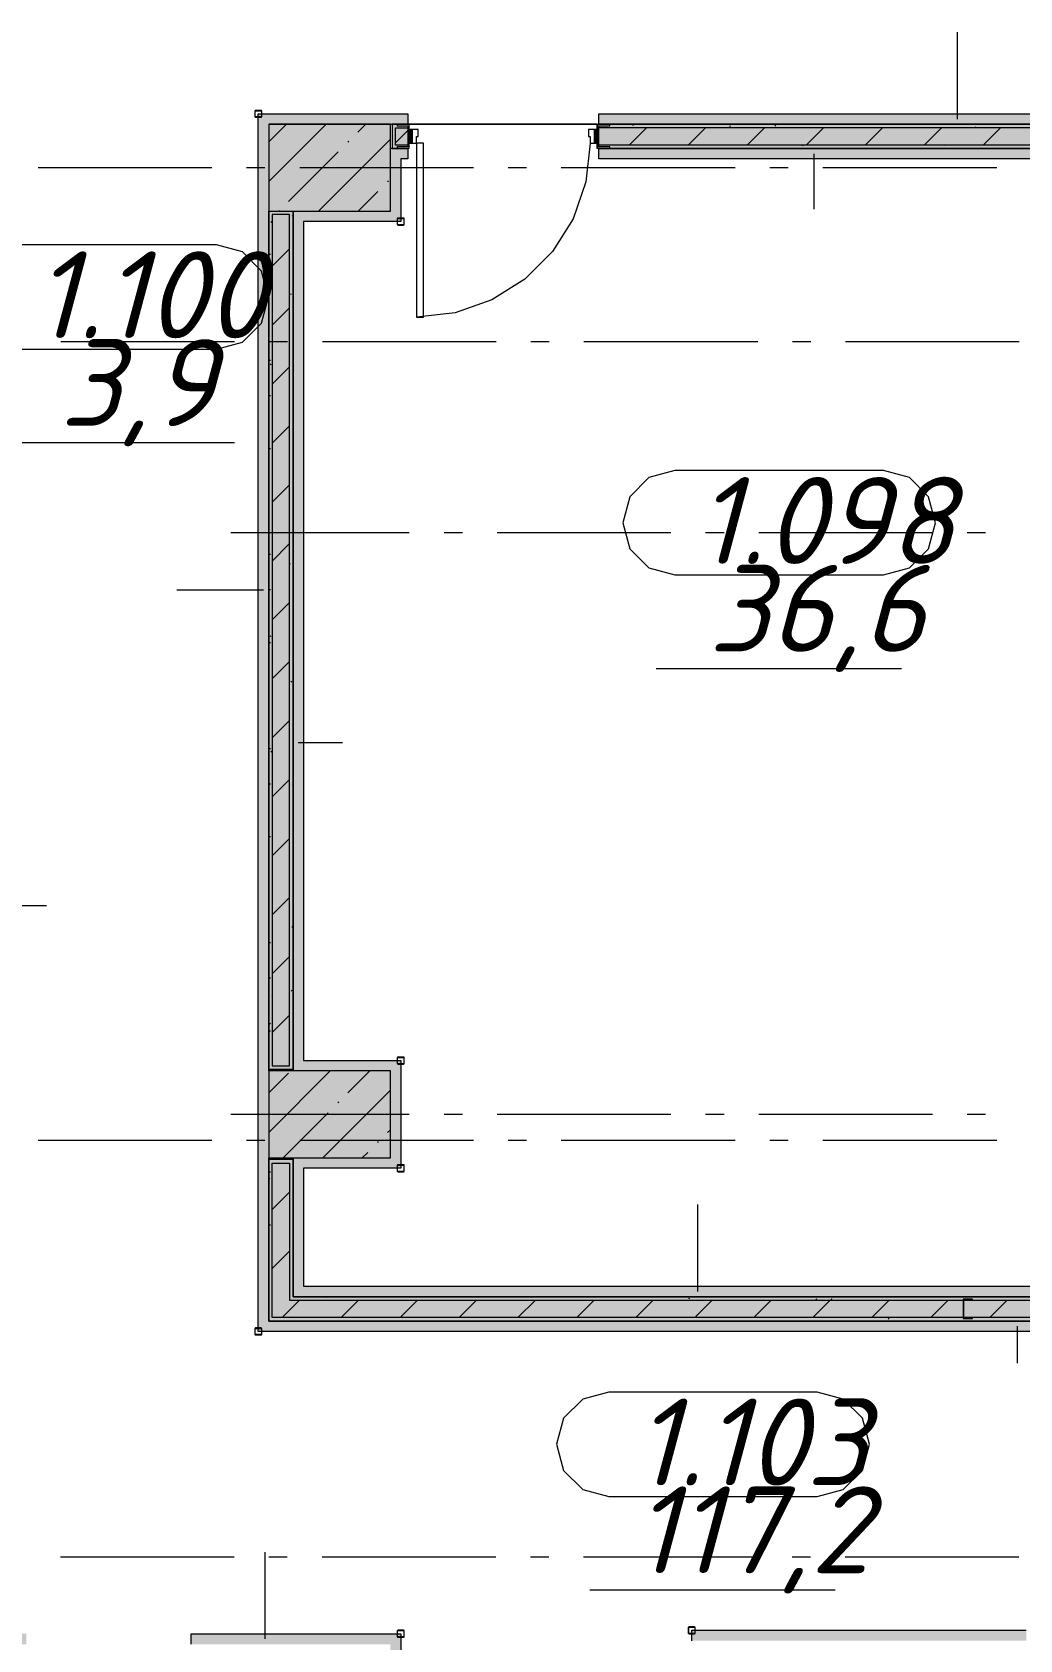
# Model space of a CAD drawing. Header units: millimetres. Extents: x -537608 to 253996, y -217170 to 186033.
# Drawn here: x -284338 to -278653, y -142975 to -133720 of the extents above; entities that cross this region are included whole.
import ezdxf

# ---------------------------------------------------------------- set-up
doc = ezdxf.new("R2010")
doc.units = ezdxf.units.MM
doc.layers.add('PDF _Геометрия', color=7, linetype='Continuous')
doc.layers.add('PDF _Текст', color=7, linetype='Continuous')
doc.layers.add('PDF _Сплошная заливка', color=7, linetype='Continuous', true_color=0xffffff)
doc.styles.add('PDF ISOCPEUR Italic', font='isocpeui.ttf')

msp = doc.modelspace()

# ---------------------------------------------------------------- hatches: boundary and pattern name
at = {"layer": 'PDF _Сплошная заливка', "true_color": 0xfef929, "transparency": 33554559}
h = msp.add_hatch(color=2, dxfattribs=at)
h.paths.add_polyline_path([(-274326.1681, -134249.6261), (-274326.1681, -134189.6276), (-281075.7157, -134189.6276), (-281075.7157, -134249.6261), (-274893.4588, -134249.6261)], flags=0)
h.paths.add_polyline_path([(-283036.1704, -134249.6261), (-282175.7162, -134249.6261), (-282175.7162, -134189.6276), (-283036.1704, -134189.6276)], flags=0)
at = {"layer": 'PDF _Сплошная заливка', "transparency": 33554559}
h = msp.add_hatch(color=256, dxfattribs=at)
h.paths.add_polyline_path([(-274346.169, -134269.6271), (-274326.1681, -134269.6271), (-274326.1681, -134249.6261), (-281013.7148, -134251.6262), (-281013.7148, -134259.6267), (-281075.7157, -134259.6267), (-281075.7157, -134269.6271), (-277226.1701, -134269.6271), (-277226.1701, -134249.9749), (-276526.1692, -134249.9749), (-276526.1692, -134269.6271), (-274893.4588, -134269.6271)], flags=0)
h.paths.add_polyline_path([(-282185.7167, -134269.6271), (-282175.7162, -134269.6271), (-282175.7162, -134259.6267), (-282237.7148, -134259.6267), (-282237.7148, -134251.6262), (-282266.1705, -134249.6261), (-282266.1705, -134269.6271), (-282237.7148, -134269.6271)], flags=0)
h = msp.add_hatch(color=256, dxfattribs=at)
h.paths.add_polyline_path([(-274446.1695, -134389.6263), (-274446.1695, -134369.6275), (-275216.1694, -134369.6275), (-275216.1694, -134389.6263), (-274466.1682, -134389.6263)], flags=0)
h.paths.add_polyline_path([(-276526.1692, -134389.6263), (-275316.1699, -134389.6263), (-275316.1699, -134369.6275), (-276526.1692, -134369.6275), (-276526.1692, -134382.2977)], flags=0)
h.paths.add_polyline_path([(-277226.1701, -134389.6263), (-277226.1701, -134369.6275), (-281075.7157, -134369.6275), (-281075.7157, -134379.628), (-281013.7148, -134379.628), (-281013.7148, -134387.6262), (-279109.8053, -134389.6263)], flags=0)
h.paths.add_polyline_path([(-282216.1702, -134389.6263), (-282237.7148, -134387.6262), (-282237.7148, -134379.628), (-282175.7162, -134379.628), (-282175.7162, -134369.6275), (-282246.1716, -134369.6275), (-282246.1716, -134269.6271), (-282266.1705, -134269.6271), (-282266.1705, -134389.6263), (-282237.7148, -134389.6263)], flags=0)
h = msp.add_hatch(color=256, dxfattribs=at)
h.paths.add_polyline_path([(-274446.1695, -134369.6275), (-274346.169, -134369.6275), (-274346.169, -134269.6271), (-276526.1692, -134269.6271), (-276526.1692, -134369.6275), (-274893.4588, -134369.6275)], flags=0)
h.paths.add_polyline_path([(-277226.1701, -134369.6275), (-277226.1701, -134269.6271), (-281075.7157, -134269.6271), (-281075.7157, -134369.6275), (-279109.8053, -134369.6275)], flags=0)
h.paths.add_polyline_path([(-282175.7162, -134369.6275), (-282175.7162, -134269.6271), (-282246.1716, -134269.6271), (-282246.1716, -134369.6275)], flags=0)
at = {"layer": 'PDF _Сплошная заливка', "true_color": 0xfef929, "transparency": 33554559}
for points in [[(-282276.1709, -134749.975), (-282216.1702, -134749.975), (-282216.1702, -134389.6263), (-282276.1709, -134389.6263), (-282276.1709, -134723.5905)], [(-282836.1717, -139639.9768), (-282776.171, -139639.9768), (-282776.171, -134749.975), (-282836.1717, -134749.975), (-282836.1717, -136863.3111)], [(-282276.1709, -139699.9775), (-282276.1709, -139639.9768), (-282836.1717, -139639.9768), (-282836.1717, -139699.9775), (-282482.8826, -139699.9775)], [(-282276.1709, -140199.9776), (-282216.1702, -140199.9776), (-282216.1702, -139639.9768), (-282276.1709, -139639.9768), (-282276.1709, -139716.2732)], [(-282216.1702, -140259.9761), (-282216.1702, -140199.9776), (-282836.1717, -140199.9776), (-282836.1717, -140259.9761), (-282276.1709, -140259.9761)], [(-277286.1687, -140999.6302), (-277286.1687, -140939.6295), (-282836.1717, -140939.6295), (-282836.1717, -140999.6302), (-277423.2667, -140999.6302)], [(-274266.1695, -141199.6289), (-274266.1695, -141139.6303), (-283036.1704, -141139.6303), (-283036.1704, -141199.6289), (-275736.7281, -141199.6289)]]:
    msp.add_hatch(color=2, dxfattribs=at).paths.add_polyline_path(points)
h = msp.add_hatch(color=2, dxfattribs=at)
h.paths.add_polyline_path([(-277286.1687, -134449.627), (-277226.1701, -134449.627), (-277226.1701, -134389.6263), (-281075.7157, -134389.6263), (-281075.7157, -134449.627), (-279109.8053, -134449.627)], flags=0)
h.paths.add_polyline_path([(-282175.7162, -134449.627), (-282175.7162, -134389.6263), (-282216.1702, -134389.6263), (-282216.1702, -134449.627)], flags=0)
at = {"layer": 'PDF _Сплошная заливка', "transparency": 33554559}
for points in [[(-282976.1719, -139689.9771), (-282956.1709, -139689.9771), (-282956.1709, -134749.975), (-282976.1719, -134749.975), (-282976.1719, -136863.3111)], [(-282836.1717, -139689.9771), (-282836.1717, -134749.975), (-282956.1709, -134749.975), (-282956.1709, -134769.9738), (-282856.1705, -134769.9738), (-282856.1705, -139669.9761), (-282956.1709, -139669.9761), (-282956.1709, -139689.9771), (-282856.1705, -139689.9771)], [(-282976.1719, -140199.9776), (-282276.1709, -140199.9776), (-282276.1709, -139699.9775), (-282976.1719, -139699.9775), (-282976.1719, -139716.2732)], [(-282976.1719, -141119.6294), (-282956.1709, -141119.6294), (-282956.1709, -140209.9759), (-282976.1719, -140209.9759), (-282976.1719, -141019.629)], [(-282836.1717, -140999.6302), (-282836.1717, -140209.9759), (-282956.1709, -140209.9759), (-282956.1709, -140229.9768), (-282856.1705, -140229.9768), (-282856.1705, -140999.6302)], [(-274446.1695, -141119.6294), (-274446.1695, -141019.629), (-282956.1709, -141019.629), (-282956.1709, -141119.6294), (-274466.1682, -141119.6294)], [(-274346.169, -141139.6303), (-274346.169, -141119.6294), (-282976.1719, -141119.6294), (-282976.1719, -141139.6303), (-274446.1695, -141139.6303)]]:
    msp.add_hatch(color=256, dxfattribs=at).paths.add_polyline_path(points)
h = msp.add_hatch(color=256, dxfattribs=at)
h.paths.add_polyline_path([(-274466.1682, -141019.629), (-274466.1682, -140999.6302), (-276546.1701, -140999.6302), (-276546.1701, -141019.629), (-275736.7281, -141019.629)], flags=0)
h.paths.add_polyline_path([(-276646.1684, -141019.629), (-276646.1684, -140999.6302), (-277106.1687, -140999.6302), (-277106.1687, -141019.629)], flags=0)
h.paths.add_polyline_path([(-277206.1692, -141019.629), (-277206.1692, -140999.6302), (-282856.1705, -140999.6302), (-282856.1705, -141019.629), (-277423.2667, -141019.629)], flags=0)
at = {"layer": 'PDF _Сплошная заливка', "true_color": 0xfef929, "transparency": 33554559}
h = msp.add_hatch(color=2, dxfattribs=at)
h.paths.add_polyline_path([(-282276.1709, -142999.9771), (-282276.1709, -142939.9785), (-283422.2275, -142939.9785), (-283422.2275, -142999.9771), (-282482.8826, -142999.9771)], flags=0)
h.paths.add_polyline_path([(-284372.2295, -142999.9771), (-284372.2295, -142939.9785), (-284526.1723, -142939.9785), (-284526.1723, -142999.9771)], flags=0)
h = msp.add_hatch(color=2, dxfattribs=at)
h.paths.add_polyline_path([(-282216.1702, -147259.9791), (-282216.1702, -146501.6309), (-282276.1709, -146501.6309), (-282276.1709, -147259.9791)], flags=0)
h.paths.add_polyline_path([(-282276.1709, -145401.6304), (-282216.1702, -145401.6304), (-282216.1702, -142939.9785), (-282276.1709, -142939.9785), (-282276.1709, -143995.7165)], flags=0)
h = msp.add_hatch(color=2, dxfattribs=at)
h.paths.add_polyline_path([(-272363.6508, -142979.9783), (-272033.648, -142979.9783), (-272033.648, -142919.9775), (-272635.6486, -142919.9775), (-272635.6486, -142979.9783)], flags=0)
h.paths.add_polyline_path([(-274050.1894, -142979.9783), (-273735.6492, -142979.9783), (-273735.6492, -142919.9775), (-277516.1387, -142919.9775), (-277516.1387, -142979.9783), (-275736.7281, -142979.9783)], flags=0)
h.paths.add_polyline_path([(-278616.1392, -142979.9783), (-278616.1392, -142919.9775), (-280541.1391, -142919.9775), (-280541.1391, -142979.9783), (-279109.8053, -142979.9783)], flags=0)

# ---------------------------------------------------------------- linework, layer by layer
at = {"layer": 'PDF _Геометрия', "lineweight": 9}
for p, q in [((-279011.0299, -134219.6269), (-279011.0299, -133719.6268)), ((-283055.0002, -134171.1467), (-283056.1714, -134173.9735)), ((-283056.1714, -134173.9735), (-283056.1714, -134205.975)), ((-283052.1712, -134169.9754), (-283055.0002, -134171.1467)), ((-283054.1713, -134173.9735), (-283053.5857, -134172.5612)), ((-283054.1713, -134205.975), (-283054.1713, -134173.9735)), ((-283053.5857, -134172.5612), (-283052.1712, -134171.9755)), ((-283020.1718, -134169.9754), (-283052.1712, -134169.9754)), ((-283052.1712, -134171.9755), (-283020.1718, -134171.9755)), ((-283036.1704, -134249.6261), (-283036.1704, -134189.6276)), ((-283036.1704, -134189.6276), (-282175.7162, -134189.6276)), ((-283017.3429, -134171.1467), (-283020.1718, -134169.9754)), ((-283020.1718, -134171.9755), (-283018.7573, -134172.5612)), ((-283018.7573, -134172.5612), (-283018.1717, -134173.9735)), ((-283018.1717, -134173.9735), (-283018.1717, -134205.975)), ((-283016.1716, -134173.9735), (-283017.3429, -134171.1467)), ((-283016.1716, -134205.975), (-283016.1716, -134173.9735)), ((-282175.7162, -134189.6276), (-282175.7162, -134249.6261)), ((-281075.7157, -134249.6261), (-281075.7157, -134189.6276)), ((-281075.7157, -134189.6276), (-274326.1681, -134189.6276)), ((-283056.1714, -134205.975), (-283055.0002, -134208.804)), ((-283055.0002, -134208.804), (-283052.1712, -134209.9752)), ((-283053.5857, -134207.3895), (-283054.1713, -134205.975)), ((-283052.1712, -134207.9751), (-283053.5857, -134207.3895)), ((-283020.1718, -134207.9751), (-283052.1712, -134207.9751)), ((-283052.1712, -134209.9752), (-283020.1718, -134209.9752)), ((-283036.1704, -141139.6303), (-283036.1704, -134249.6261)), ((-283018.7573, -134207.3895), (-283020.1718, -134207.9751)), ((-283020.1718, -134209.9752), (-283017.3429, -134208.804)), ((-283018.1717, -134205.975), (-283018.7573, -134207.3895)), ((-283017.3429, -134208.804), (-283016.1716, -134205.975)), ((-282976.1719, -134249.6261), (-282266.1705, -134249.6261)), ((-282976.1719, -134579.8205), (-282646.3241, -134249.9749)), ((-282976.1719, -134351.7236), (-282874.4232, -134249.9749)), ((-282976.1719, -134249.9749), (-282976.1719, -134749.975)), ((-282276.1709, -134249.9749), (-282976.1719, -134249.9749)), ((-282463.1917, -134294.9415), (-282418.2251, -134249.9749)), ((-282276.1709, -134749.975), (-282276.1709, -134249.9749)), ((-282175.7162, -134249.6261), (-282266.1705, -134249.6261)), ((-282266.1705, -134249.6261), (-282266.1705, -134269.6271)), ((-282266.1705, -134249.6261), (-282175.7162, -134249.6261)), ((-282266.1705, -134269.6271), (-282266.1705, -134369.6275)), ((-282246.1716, -134369.6275), (-282246.1716, -134269.6271)), ((-282246.1716, -134269.6271), (-282175.7162, -134269.6271)), ((-282246.1716, -134357.1275), (-282175.7162, -134286.672)), ((-282167.7158, -134251.6262), (-282237.7148, -134251.6262)), ((-282237.7148, -134251.6262), (-282237.7148, -134259.6267)), ((-282237.7148, -134259.6267), (-282175.7162, -134259.6267)), ((-282175.7162, -134259.6267), (-282175.7162, -134279.6276)), ((-282175.7162, -134279.6276), (-282167.7158, -134279.6276)), ((-282150.7161, -134279.6276), (-282175.7162, -134279.6276)), ((-282175.7162, -134279.6276), (-282175.7162, -134359.6271)), ((-282167.7158, -134279.6276), (-282167.7158, -134251.6262)), ((-282115.7155, -134279.6276), (-282150.7161, -134279.6276)), ((-282150.7161, -134279.6276), (-282150.7161, -134359.6271)), ((-282150.7161, -134359.6271), (-282150.7161, -134279.6276)), ((-282115.7155, -134319.6273), (-282115.7155, -134279.6276)), ((-281100.7158, -134279.6276), (-281135.7142, -134279.6276)), ((-281135.7142, -134279.6276), (-281135.7142, -134319.6273)), ((-281100.7158, -134359.6271), (-281100.7158, -134279.6276)), ((-281100.7158, -134279.6276), (-281100.7158, -134359.6271)), ((-281075.7157, -134279.6276), (-281100.7158, -134279.6276)), ((-281013.7148, -134251.6262), (-281083.7161, -134251.6262)), ((-281083.7161, -134251.6262), (-281083.7161, -134279.6276)), ((-281083.7161, -134279.6276), (-281075.7157, -134279.6276)), ((-274326.1681, -134249.6261), (-281075.7157, -134249.6261)), ((-281075.7157, -134249.6261), (-274326.1681, -134249.6261)), ((-281075.7157, -134259.6267), (-281013.7148, -134259.6267)), ((-281075.7157, -134279.6276), (-281075.7157, -134259.6267)), ((-277226.1701, -134269.6271), (-281075.7157, -134269.6271)), ((-281075.7157, -134359.6271), (-281075.7157, -134279.6276)), ((-281013.7148, -134259.6267), (-281013.7148, -134251.6262)), ((-280901.0249, -134369.6275), (-280801.0245, -134269.6271)), ((-280561.6138, -134369.6275), (-280461.6133, -134269.6271)), ((-280222.2026, -134369.6275), (-280122.2021, -134269.6271)), ((-279882.7914, -134369.6275), (-279782.791, -134269.6271)), ((-279543.3781, -134369.6275), (-279443.3798, -134269.6271)), ((-279203.9669, -134369.6275), (-279103.9686, -134269.6271)), ((-278864.5558, -134369.6275), (-278764.5553, -134269.6271)), ((-282690.1282, -134749.975), (-282276.1709, -134336.0177)), ((-282520.217, -134351.9647), (-282515.474, -134347.2239)), ((-282266.1705, -134369.6275), (-282266.1705, -134389.6263)), ((-282175.7162, -134369.6275), (-282246.1716, -134369.6275)), ((-282175.7162, -134379.628), (-282237.7148, -134379.628)), ((-282237.7148, -134379.628), (-282237.7148, -134387.6262)), ((-282237.7148, -134387.6262), (-282167.7158, -134387.6262)), ((-282167.7158, -134359.6271), (-282175.7162, -134359.6271)), ((-282175.7162, -134359.6271), (-282175.7162, -134379.628)), ((-282175.7162, -134359.6271), (-282150.7161, -134359.6271)), ((-282167.7158, -134387.6262), (-282167.7158, -134359.6271)), ((-282150.7161, -134359.6271), (-282125.716, -134359.6271)), ((-282125.716, -134359.6271), (-282125.716, -134319.6273)), ((-282125.716, -134319.6273), (-282115.7155, -134319.6273)), ((-282085.7162, -134359.6271), (-282125.716, -134359.6271)), ((-282125.716, -134359.6271), (-282125.716, -135359.6272)), ((-282085.7162, -135359.6272), (-282085.7162, -134359.6271)), ((-281125.7159, -134359.6271), (-281150.787, -134582.1479)), ((-281135.7142, -134319.6273), (-281125.7159, -134319.6273)), ((-281125.7159, -134319.6273), (-281125.7159, -134359.6271)), ((-281125.7159, -134359.6271), (-281100.7158, -134359.6271)), ((-281100.7158, -134359.6271), (-281075.7157, -134359.6271)), ((-281075.7157, -134359.6271), (-281083.7161, -134359.6271)), ((-281083.7161, -134359.6271), (-281083.7161, -134387.6262)), ((-281083.7161, -134387.6262), (-281013.7148, -134387.6262)), ((-281075.7157, -134379.628), (-281075.7157, -134359.6271)), ((-277226.1701, -134369.6275), (-281075.7157, -134369.6275)), ((-281013.7148, -134379.628), (-281075.7157, -134379.628)), ((-281013.7148, -134387.6262), (-281013.7148, -134379.628)), ((-282862.3645, -134694.1123), (-282577.2401, -134408.99)), ((-282216.1702, -134389.6263), (-282276.1709, -134389.6263)), ((-282266.1705, -134389.6263), (-282216.1702, -134389.6263)), ((-282216.1702, -134389.6263), (-282175.7162, -134389.6263)), ((-282175.7162, -134389.6263), (-282216.1702, -134389.6263)), ((-282175.7162, -134449.627), (-282216.1702, -134449.627)), ((-282216.1702, -134449.627), (-282216.1702, -134749.975)), ((-282175.7162, -134389.6263), (-282175.7162, -134449.627)), ((-281075.7157, -134449.627), (-281075.7157, -134389.6263)), ((-281075.7157, -134389.6263), (-277226.1701, -134389.6263)), ((-277226.1701, -134389.6263), (-281075.7157, -134389.6263)), ((-277286.1687, -134449.627), (-281075.7157, -134449.627)), ((-279837.8011, -134419.6277), (-279837.8011, -134739.5655)), ((-282462.029, -134749.975), (-282349.1432, -134637.0891)), ((-282292.1179, -134580.0638), (-282287.377, -134575.323)), ((-281150.787, -134582.1479), (-281224.7454, -134793.5121)), ((-282976.1719, -134749.975), (-282276.1709, -134749.975)), ((-282976.1719, -139699.9775), (-282976.1719, -134749.975)), ((-282976.1719, -134749.975), (-282976.1719, -139689.9771)), ((-282918.2251, -134749.975), (-282914.6469, -134746.3968)), ((-282836.1717, -139689.9771), (-282836.1717, -134749.975)), ((-282836.1717, -134749.975), (-282836.1717, -139639.9768)), ((-282216.1702, -134749.975), (-282216.1702, -134809.9757)), ((-282856.1705, -134769.9738), (-282956.1709, -134769.9738)), ((-282956.1709, -134769.9738), (-282956.1709, -139669.9761)), ((-282856.1705, -139669.9761), (-282856.1705, -134769.9738)), ((-282216.1702, -134809.9757), (-282776.171, -134809.9757)), ((-282776.171, -134809.9757), (-282776.171, -139639.9768)), ((-282235, -134791.146), (-282236.1712, -134793.9749)), ((-282236.1712, -134793.9749), (-282236.1712, -134825.9743)), ((-282236.1712, -134825.9743), (-282235, -134828.8033)), ((-282232.171, -134789.9747), (-282235, -134791.146)), ((-282235, -134828.8033), (-282232.171, -134829.9745)), ((-282234.1711, -134793.9749), (-282233.5855, -134792.5604)), ((-282234.1711, -134825.9743), (-282234.1711, -134793.9749)), ((-282233.5855, -134827.3888), (-282234.1711, -134825.9743)), ((-282233.5855, -134792.5604), (-282232.171, -134791.9748)), ((-282232.171, -134827.9744), (-282233.5855, -134827.3888)), ((-282200.1716, -134789.9747), (-282232.171, -134789.9747)), ((-282232.171, -134791.9748), (-282200.1716, -134791.9748)), ((-282200.1716, -134827.9744), (-282232.171, -134827.9744)), ((-282232.171, -134829.9745), (-282200.1716, -134829.9745)), ((-282197.3427, -134791.146), (-282200.1716, -134789.9747)), ((-282200.1716, -134791.9748), (-282198.7572, -134792.5604)), ((-282198.7572, -134827.3888), (-282200.1716, -134827.9744)), ((-282200.1716, -134829.9745), (-282197.3427, -134828.8033)), ((-282198.7572, -134792.5604), (-282198.1715, -134793.9749)), ((-282198.1715, -134825.9743), (-282198.7572, -134827.3888)), ((-282198.1715, -134793.9749), (-282198.1715, -134825.9743)), ((-282196.1714, -134793.9749), (-282197.3427, -134791.146)), ((-282197.3427, -134828.8033), (-282196.1714, -134825.9743)), ((-282196.1714, -134825.9743), (-282196.1714, -134793.9749)), ((-281224.7454, -134793.5121), (-281343.8834, -134983.1163)), ((-282956.1709, -135067.1289), (-282856.1705, -134967.1285)), ((-281343.8834, -134983.1163), (-281502.2246, -135141.4596)), ((-281502.2246, -135141.4596), (-281691.831, -135260.5956)), ((-282956.1709, -135406.5401), (-282856.1705, -135306.5396)), ((-281691.831, -135260.5956), (-281903.1952, -135334.5561)), ((-281903.1952, -135334.5561), (-282125.716, -135359.6272)), ((-282125.716, -135359.6272), (-282085.7162, -135359.6272)), ((-282956.1709, -135745.9512), (-282856.1705, -135645.9508)), ((-282956.1709, -136085.3624), (-282856.1705, -135985.362)), ((-282956.1709, -136424.7736), (-282856.1705, -136324.7731)), ((-282956.1709, -136764.1847), (-282856.1705, -136664.1843)), ((-283006.1712, -136932.2745), (-283506.1712, -136932.2745)), ((-282956.1709, -137103.5959), (-282856.1705, -137003.5955)), ((-282956.1709, -137443.0071), (-282856.1705, -137343.0088)), ((-282956.1709, -137782.4182), (-282856.1705, -137682.42)), ((-282806.1703, -137809.6617), (-282551.7491, -137809.6617)), ((-282956.1709, -138121.8316), (-282856.1705, -138021.8311)), ((-282956.1709, -138461.2427), (-282856.1705, -138361.2423)), ((-282956.1709, -138800.6539), (-282856.1705, -138700.6535)), ((-284496.1708, -138747.8914), (-284254.8526, -138747.8914)), ((-282956.1709, -139140.065), (-282856.1705, -139040.0646)), ((-282956.1709, -139479.4762), (-282856.1705, -139379.4758)), ((-282836.1717, -139639.9768), (-282836.1717, -139699.9775)), ((-282776.171, -139639.9768), (-282276.1709, -139639.9768)), ((-282276.1709, -139639.9768), (-282216.1702, -139639.9768)), ((-282235, -139621.1492), (-282236.1712, -139623.9761)), ((-282236.1712, -139623.9761), (-282236.1712, -139655.9776)), ((-282236.1712, -139655.9776), (-282235, -139658.8044)), ((-282232.171, -139619.9759), (-282235, -139621.1492)), ((-282235, -139658.8044), (-282232.171, -139659.9756)), ((-282234.1711, -139623.9761), (-282233.5855, -139622.5616)), ((-282234.1711, -139655.9776), (-282234.1711, -139623.9761)), ((-282233.5855, -139657.3899), (-282234.1711, -139655.9776)), ((-282233.5855, -139622.5616), (-282232.171, -139621.976)), ((-282232.171, -139657.9777), (-282233.5855, -139657.3899)), ((-282200.1716, -139619.9759), (-282232.171, -139619.9759)), ((-282232.171, -139621.976), (-282200.1716, -139621.976)), ((-282200.1716, -139657.9777), (-282232.171, -139657.9777)), ((-282232.171, -139659.9756), (-282200.1716, -139659.9756)), ((-282216.1702, -139639.9768), (-282216.1702, -140199.9776)), ((-282197.3427, -139621.1492), (-282200.1716, -139619.9759)), ((-282200.1716, -139621.976), (-282198.7572, -139622.5616)), ((-282198.7572, -139657.3899), (-282200.1716, -139657.9777)), ((-282200.1716, -139659.9756), (-282197.3427, -139658.8044)), ((-282198.7572, -139622.5616), (-282198.1715, -139623.9761)), ((-282198.1715, -139655.9776), (-282198.7572, -139657.3899)), ((-282198.1715, -139623.9761), (-282198.1715, -139655.9776)), ((-282196.1714, -139623.9761), (-282197.3427, -139621.1492)), ((-282197.3427, -139658.8044), (-282196.1714, -139655.9776)), ((-282196.1714, -139655.9776), (-282196.1714, -139623.9761)), ((-282976.1719, -139689.9771), (-282956.1709, -139689.9771)), ((-282976.1719, -140054.1881), (-282621.9613, -139699.9775)), ((-282976.1719, -139699.9775), (-282976.1719, -140199.9776)), ((-282276.1709, -139699.9775), (-282976.1719, -139699.9775)), ((-282976.1719, -139826.089), (-282862.3645, -139712.2817)), ((-282956.1709, -139669.9761), (-282856.1705, -139669.9761)), ((-282956.1709, -139689.9771), (-282856.1705, -139689.9771)), ((-282856.1705, -139689.9771), (-282836.1717, -139689.9771)), ((-282520.217, -139826.3323), (-282393.8622, -139699.9775)), ((-282276.1709, -140199.9776), (-282276.1709, -139699.9775)), ((-282665.7632, -140199.9776), (-282276.1709, -139810.3853)), ((-282893.8623, -140199.9776), (-282634.2655, -139940.3807)), ((-282577.2401, -139883.3554), (-282572.4993, -139878.6146)), ((-282349.1432, -140111.4545), (-282344.4002, -140106.7138)), ((-282292.1179, -140054.4292), (-282276.1709, -140038.4822)), ((-282976.1719, -141139.6303), (-282976.1719, -140199.9776)), ((-282976.1719, -140199.9776), (-282276.1709, -140199.9776)), ((-282956.1709, -140209.9759), (-282976.1719, -140209.9759)), ((-282976.1719, -140209.9759), (-282976.1719, -140999.6302)), ((-282856.1705, -140209.9759), (-282956.1709, -140209.9759)), ((-282836.1717, -140209.9759), (-282856.1705, -140209.9759)), ((-282836.1717, -140199.9776), (-282836.1717, -140259.9761)), ((-282836.1717, -140999.6302), (-282836.1717, -140209.9759)), ((-282437.6641, -140199.9776), (-282406.1664, -140168.4798)), ((-282216.1702, -140199.9776), (-282216.1702, -140259.9761)), ((-282956.1709, -140999.6302), (-282956.1709, -140229.9768)), ((-282956.1709, -140229.9768), (-282856.1705, -140229.9768)), ((-282856.1705, -140229.9768), (-282856.1705, -140999.6302)), ((-282836.1717, -140259.9761), (-282836.1717, -140939.6295)), ((-282216.1702, -140259.9761), (-282776.171, -140259.9761)), ((-282776.171, -140259.9761), (-282776.171, -140939.6295)), ((-282235, -140241.1485), (-282236.1712, -140243.9775)), ((-282236.1712, -140243.9775), (-282236.1712, -140275.9769)), ((-282236.1712, -140275.9769), (-282235, -140278.8058)), ((-282232.171, -140239.9773), (-282235, -140241.1485)), ((-282235, -140278.8058), (-282232.171, -140279.9771)), ((-282234.1711, -140243.9775), (-282233.5855, -140242.563)), ((-282234.1711, -140275.9769), (-282234.1711, -140243.9775)), ((-282233.5855, -140277.3914), (-282234.1711, -140275.9769)), ((-282233.5855, -140242.563), (-282232.171, -140241.9774)), ((-282232.171, -140277.977), (-282233.5855, -140277.3914)), ((-282200.1716, -140239.9773), (-282232.171, -140239.9773)), ((-282232.171, -140241.9774), (-282200.1716, -140241.9774)), ((-282200.1716, -140277.977), (-282232.171, -140277.977)), ((-282232.171, -140279.9771), (-282200.1716, -140279.9771)), ((-282197.3427, -140241.1485), (-282200.1716, -140239.9773)), ((-282200.1716, -140241.9774), (-282198.7572, -140242.563)), ((-282198.7572, -140277.3914), (-282200.1716, -140277.977)), ((-282200.1716, -140279.9771), (-282197.3427, -140278.8058)), ((-282198.7572, -140242.563), (-282198.1715, -140243.9775)), ((-282198.1715, -140275.9769), (-282198.7572, -140277.3914)), ((-282198.1715, -140243.9775), (-282198.1715, -140275.9769)), ((-282196.1714, -140243.9775), (-282197.3427, -140241.1485)), ((-282197.3427, -140278.8058), (-282196.1714, -140275.9769)), ((-282196.1714, -140275.9769), (-282196.1714, -140243.9775)), ((-282956.1709, -140497.7097), (-282856.1705, -140397.7114)), ((-280507.1504, -140969.6287), (-280507.1504, -140469.6287)), ((-282956.1709, -140837.1208), (-282856.1705, -140737.1225)), ((-282836.1717, -140939.6295), (-282836.1717, -140999.6302)), ((-282776.171, -140939.6295), (-277286.1687, -140939.6295)), ((-282976.1719, -140999.6302), (-282976.1719, -141019.629)), ((-282976.1719, -141019.629), (-282976.1719, -141119.6294)), ((-282956.1709, -141019.629), (-282956.1709, -140999.6302)), ((-282956.1709, -141119.6294), (-282956.1709, -141019.629)), ((-282899.2683, -141119.6294), (-282799.2679, -141019.629)), ((-282856.1705, -140999.6302), (-282856.1705, -141019.629)), ((-282856.1705, -141019.629), (-277206.1692, -141019.629)), ((-282836.1717, -140999.6302), (-277286.1687, -140999.6302)), ((-277226.1701, -140999.6302), (-282836.1717, -140999.6302)), ((-282559.8572, -141119.6294), (-282459.8567, -141019.629)), ((-282220.446, -141119.6294), (-282120.4455, -141019.629)), ((-281881.0327, -141119.6294), (-281781.0344, -141019.629)), ((-281541.6215, -141119.6294), (-281441.6232, -141019.629)), ((-281202.2103, -141119.6294), (-281102.2099, -141019.629)), ((-280862.7992, -141119.6294), (-280762.7987, -141019.629)), ((-280523.388, -141119.6294), (-280423.3876, -141019.629)), ((-280183.9769, -141119.6294), (-280083.9764, -141019.629)), ((-279844.5657, -141119.6294), (-279744.5653, -141019.629)), ((-279505.1546, -141119.6294), (-279405.1541, -141019.629)), ((-279165.7434, -141119.6294), (-279065.743, -141019.629)), ((-278826.3322, -141119.6294), (-278726.3318, -141019.629)), ((-283036.1704, -141199.6289), (-283036.1704, -141139.6303)), ((-282976.1719, -141119.6294), (-282976.1719, -141139.6303)), ((-274466.1682, -141139.6303), (-282976.1719, -141139.6303)), ((-282976.1719, -141139.6303), (-274466.1682, -141139.6303)), ((-274466.1682, -141119.6294), (-282956.1709, -141119.6294)), ((-283055.0002, -141180.8013), (-283056.1714, -141183.6303)), ((-283056.1714, -141183.6303), (-283056.1714, -141215.6297)), ((-283056.1714, -141215.6297), (-283055.0002, -141218.4586)), ((-283052.1712, -141179.6301), (-283055.0002, -141180.8013)), ((-283055.0002, -141218.4586), (-283052.1712, -141219.6299)), ((-283054.1713, -141183.6303), (-283053.5857, -141182.2158)), ((-283054.1713, -141215.6297), (-283054.1713, -141183.6303)), ((-283053.5857, -141217.0442), (-283054.1713, -141215.6297)), ((-283053.5857, -141182.2158), (-283052.1712, -141181.6302)), ((-283052.1712, -141217.6298), (-283053.5857, -141217.0442)), ((-283020.1718, -141179.6301), (-283052.1712, -141179.6301)), ((-283052.1712, -141181.6302), (-283020.1718, -141181.6302)), ((-283020.1718, -141217.6298), (-283052.1712, -141217.6298)), ((-283052.1712, -141219.6299), (-283020.1718, -141219.6299)), ((-274266.1695, -141199.6289), (-283036.1704, -141199.6289)), ((-283017.3429, -141180.8013), (-283020.1718, -141179.6301)), ((-283020.1718, -141181.6302), (-283018.7573, -141182.2158)), ((-283018.7573, -141217.0442), (-283020.1718, -141217.6298)), ((-283020.1718, -141219.6299), (-283017.3429, -141218.4586)), ((-283018.7573, -141182.2158), (-283018.1717, -141183.6303)), ((-283018.1717, -141215.6297), (-283018.7573, -141217.0442)), ((-283018.1717, -141183.6303), (-283018.1717, -141215.6297)), ((-283016.1716, -141183.6303), (-283017.3429, -141180.8013)), ((-283017.3429, -141218.4586), (-283016.1716, -141215.6297)), ((-283016.1716, -141215.6297), (-283016.1716, -141183.6303)), ((-278667.3624, -141169.6296), (-278667.3624, -141382.277)), ((-282996.5216, -142969.9778), (-282996.5216, -142469.9777)), ((-280559.9689, -142901.1499), (-280561.1401, -142903.9789)), ((-280557.1399, -142899.9788), (-280559.9689, -142901.1499)), ((-280559.14, -142903.9789), (-280558.5544, -142902.5644)), ((-280558.5544, -142902.5644), (-280557.1399, -142901.9788)), ((-280525.1405, -142899.9788), (-280557.1399, -142899.9788)), ((-280557.1399, -142901.9788), (-280525.1405, -142901.9788)), ((-280522.3115, -142901.1499), (-280525.1405, -142899.9788)), ((-280525.1405, -142901.9788), (-280523.726, -142902.5644)), ((-280523.726, -142902.5644), (-280523.1404, -142903.9789)), ((-280521.1404, -142903.9789), (-280522.3115, -142901.1499)), ((-283422.2275, -142999.9771), (-283422.2275, -142939.9785)), ((-283422.2275, -142939.9785), (-282276.1709, -142939.9785)), ((-282276.1709, -142939.9785), (-282216.1702, -142939.9785)), ((-282235, -142921.1488), (-282236.1712, -142923.9777)), ((-282236.1712, -142923.9777), (-282236.1712, -142955.9771)), ((-282236.1712, -142955.9771), (-282235, -142958.8061)), ((-282232.171, -142919.9775), (-282235, -142921.1488)), ((-282235, -142958.8061), (-282232.171, -142959.9773)), ((-282234.1711, -142923.9777), (-282233.5855, -142922.5632)), ((-282234.1711, -142955.9771), (-282234.1711, -142923.9777)), ((-282233.5855, -142957.3916), (-282234.1711, -142955.9771)), ((-282233.5855, -142922.5632), (-282232.171, -142921.9776)), ((-282232.171, -142957.9772), (-282233.5855, -142957.3916)), ((-282200.1716, -142919.9775), (-282232.171, -142919.9775)), ((-282232.171, -142921.9776), (-282200.1716, -142921.9776)), ((-282200.1716, -142957.9772), (-282232.171, -142957.9772)), ((-282232.171, -142959.9773), (-282200.1716, -142959.9773)), ((-282216.1702, -142939.9785), (-282216.1702, -145401.6304)), ((-282197.3427, -142921.1488), (-282200.1716, -142919.9775)), ((-282200.1716, -142921.9776), (-282198.7572, -142922.5632)), ((-282198.7572, -142957.3916), (-282200.1716, -142957.9772)), ((-282200.1716, -142959.9773), (-282197.3427, -142958.8061)), ((-282198.7572, -142922.5632), (-282198.1715, -142923.9777)), ((-282198.1715, -142955.9771), (-282198.7572, -142957.3916)), ((-282198.1715, -142923.9777), (-282198.1715, -142955.9771)), ((-282196.1714, -142923.9777), (-282197.3427, -142921.1488)), ((-282197.3427, -142958.8061), (-282196.1714, -142955.9771)), ((-282196.1714, -142955.9771), (-282196.1714, -142923.9777)), ((-280561.1401, -142903.9789), (-280561.1401, -142935.9783)), ((-280561.1401, -142935.9783), (-280559.9689, -142938.8073)), ((-280559.9689, -142938.8073), (-280557.1399, -142939.9785)), ((-280559.14, -142935.9783), (-280559.14, -142903.9789)), ((-280558.5544, -142937.3928), (-280559.14, -142935.9783)), ((-280557.1399, -142937.9784), (-280558.5544, -142937.3928)), ((-280525.1405, -142937.9784), (-280557.1399, -142937.9784)), ((-280557.1399, -142939.9785), (-280525.1405, -142939.9785)), ((-280541.1391, -142979.9783), (-280541.1391, -142919.9775)), ((-280541.1391, -142919.9775), (-278616.1392, -142919.9775)), ((-280523.726, -142937.3928), (-280525.1405, -142937.9784)), ((-280525.1405, -142939.9785), (-280522.3115, -142938.8073)), ((-280523.1404, -142935.9783), (-280523.726, -142937.3928)), ((-280523.1404, -142903.9789), (-280523.1404, -142935.9783)), ((-280522.3115, -142938.8073), (-280521.1404, -142935.9783)), ((-280521.1404, -142935.9783), (-280521.1404, -142903.9789))]:
    msp.add_line(p, q, dxfattribs=at)
at = {"layer": 'PDF _Геометрия', "color": 9, "lineweight": 9, "true_color": 0xc0c0c0}
for p, q in [((-282276.1709, -134249.9749), (-282265.8238, -134249.9749)), ((-281085.7162, -134249.6261), (-282175.7162, -134249.6261)), ((-282175.7162, -134249.9749), (-281075.7157, -134249.9749)), ((-281085.7162, -134279.6276), (-281085.7162, -134249.6261)), ((-281085.7162, -134389.6263), (-281085.7162, -134359.6271)), ((-281075.7157, -134389.6263), (-281085.7162, -134389.6263))]:
    msp.add_line(p, q, dxfattribs=at)
at = {"layer": 'PDF _Геометрия', "color": 8, "lineweight": 9, "true_color": 0x787878}
for p, q in [((-280878.307, -134251.2086), (-280881.6591, -134257.0151)), ((-280317.572, -134264.5397), (-280320.9242, -134258.7332)), ((-280059.1895, -134254.8557), (-280062.5416, -134260.6643)), ((-279832.4123, -134268.4688), (-279833.0819, -134269.6271)), ((-278906.8226, -134269.6271), (-278909.4643, -134265.0499)), ((-280949.2576, -134389.6263), (-280950.4525, -134387.5574)), ((-279901.2056, -134376.1036), (-279904.5599, -134370.2971)), ((-279082.0882, -134372.4565), (-279083.7223, -134369.6275)), ((-282960.1302, -134809.0327), (-282963.4845, -134814.8392)), ((-282836.1717, -134778.999), (-282839.0416, -134774.0278)), ((-282972.1717, -134998.2688), (-282965.4652, -134998.2688)), ((-282848.5662, -135225.3969), (-282851.9184, -135231.2034)), ((-282972.1717, -135607.8693), (-282965.4652, -135607.8693)), ((-282963.7773, -135628.1502), (-282967.1316, -135633.9567)), ((-282972.1717, -135811.0695), (-282965.4652, -135811.0695)), ((-282972.1717, -136115.8698), (-282965.4652, -136115.8698)), ((-282956.1709, -136603.1523), (-282956.9223, -136601.8519)), ((-282972.1717, -136725.4703), (-282965.4652, -136725.4703)), ((-282851.9701, -136783.6345), (-282855.3222, -136777.828)), ((-282972.1717, -136928.6704), (-282965.4652, -136928.6704)), ((-282972.1717, -137233.4708), (-282965.4652, -137233.4708)), ((-282963.534, -137199.9988), (-282966.8883, -137194.1922)), ((-282845.8966, -137455.9722), (-282849.2487, -137461.7808)), ((-282972.1717, -137843.0713), (-282965.4652, -137843.0713)), ((-282961.1077, -137858.7254), (-282964.4598, -137864.5319)), ((-282972.1717, -138046.2715), (-282965.4652, -138046.2715)), ((-282836.1717, -138048.7301), (-282839.2849, -138054.1211)), ((-282972.1717, -138351.0695), (-282965.4652, -138351.0695)), ((-282839.5798, -138867.4321), (-282842.932, -138873.2386)), ((-282972.1717, -138960.67), (-282965.4652, -138960.67)), ((-282972.1717, -139163.8703), (-282965.4652, -139163.8703)), ((-282956.1709, -139272.5751), (-282958.143, -139275.9918)), ((-282841.0287, -139240.987), (-282844.3809, -139235.1804)), ((-282972.1717, -139468.6705), (-282965.4652, -139468.6705)), ((-282966.2058, -139430.5762), (-282969.558, -139424.7674)), ((-282972.1717, -140281.4712), (-282965.4652, -140281.4712)), ((-282836.1717, -140283.9299), (-282836.6152, -140284.6985)), ((-282972.049, -140316.0778), (-282975.4033, -140321.8865)), ((-282972.1717, -140586.2715), (-282965.4652, -140586.2715)), ((-282644.1454, -141004.3989), (-282646.899, -140999.6302)), ((-280555.5316, -141007.3507), (-280558.886, -141013.1572)), ((-279821.2277, -141017.0325), (-279824.582, -141011.226)), ((-279736.4142, -141010.9978), (-279739.7685, -141016.8043)), ((-278775.3352, -140999.7745), (-278775.417, -140999.6302)), ((-281793.5345, -141119.6294), (-281794.3676, -141121.074)), ((-279404.8635, -141128.5986), (-279408.2156, -141122.79))]:
    msp.add_line(p, q, dxfattribs=at)
at = {"layer": 'PDF _Геометрия', "color": 253, "lineweight": 9, "true_color": 0xaaaaaa}
for p, q in [((-280775.7143, -134269.6271), (-280777.7144, -134269.6271)), ((-284303.7742, -134499.6273), (-283303.7741, -134499.6273)), ((-283103.7732, -134499.6273), (-282997.9404, -134499.6273)), ((-282797.9395, -134499.6273), (-281797.9394, -134499.6273)), ((-281597.9385, -134499.6273), (-281492.1057, -134499.6273)), ((-281292.1048, -134499.6273), (-280292.1047, -134499.6273)), ((-280092.106, -134499.6273), (-279986.271, -134499.6273)), ((-279786.2723, -134499.6273), (-278786.2722, -134499.6273)), ((-283276.9784, -134944.8733), (-284476.9794, -134944.8733)), ((-283126.9799, -134985.0669), (-283276.9784, -134944.8733)), ((-283017.1706, -135094.874), (-283126.9799, -134985.0669)), ((-282976.9792, -135244.8747), (-283017.1706, -135094.874)), ((-283017.1706, -135394.8732), (-282976.9792, -135244.8747)), ((-283126.9799, -135504.6825), (-283017.1706, -135394.8732)), ((-284476.9794, -135544.8739), (-283276.9784, -135544.8739)), ((-284173.4408, -135499.6274), (-283173.4407, -135499.6274)), ((-283276.9784, -135544.8739), (-283126.9799, -135504.6825)), ((-282973.4398, -135499.6274), (-282867.607, -135499.6274)), ((-282667.6061, -135499.6274), (-281667.606, -135499.6274)), ((-281467.6073, -135499.6274), (-281361.7723, -135499.6274)), ((-281161.7736, -135499.6274), (-280161.7734, -135499.6274)), ((-279961.7726, -135499.6274), (-279855.9398, -135499.6274)), ((-279655.9389, -135499.6274), (-278655.9387, -135499.6274)), ((-284586.018, -136082.9102), (-283173.1048, -136082.9102)), ((-280788.0551, -136284.2954), (-280897.8643, -136394.1025)), ((-280638.0566, -136244.1019), (-280788.0551, -136284.2954)), ((-279438.0556, -136244.1019), (-280638.0566, -136244.1019)), ((-279288.0549, -136284.2954), (-279438.0556, -136244.1019)), ((-279178.2477, -136394.1025), (-279288.0549, -136284.2954)), ((-280897.8643, -136394.1025), (-280938.0558, -136544.1032)), ((-279138.0564, -136544.1032), (-279178.2477, -136394.1025)), ((-283194.9229, -136599.6279), (-282167.3993, -136599.6279)), ((-281967.3985, -136599.6279), (-281861.5657, -136599.6279)), ((-281661.5648, -136599.6279), (-280661.5647, -136599.6279)), ((-280938.0558, -136544.1032), (-280897.8643, -136694.1039)), ((-280461.566, -136599.6279), (-280355.731, -136599.6279)), ((-280155.7322, -136599.6279), (-279155.7322, -136599.6279)), ((-279178.2477, -136694.1039), (-279138.0564, -136544.1032)), ((-278955.7313, -136599.6279), (-278849.8985, -136599.6279)), ((-280897.8643, -136694.1039), (-280788.0551, -136803.9111)), ((-279288.0549, -136803.9111), (-279178.2477, -136694.1039)), ((-280788.0551, -136803.9111), (-280638.0566, -136844.1024)), ((-280638.0566, -136844.1024), (-279438.0556, -136844.1024)), ((-279438.0556, -136844.1024), (-279288.0549, -136803.9111)), ((-280747.0951, -137382.1387), (-279334.182, -137382.1387)), ((-283194.9229, -139949.6298), (-282167.3993, -139949.6298)), ((-281967.3985, -139949.6298), (-281861.5657, -139949.6298)), ((-281661.5648, -139949.6298), (-280661.5647, -139949.6298)), ((-280461.566, -139949.6298), (-280355.731, -139949.6298)), ((-280155.7322, -139949.6298), (-279155.7322, -139949.6298)), ((-278955.7313, -139949.6298), (-278849.8985, -139949.6298)), ((-283303.7741, -140099.6283), (-284303.7742, -140099.6283)), ((-282997.9404, -140099.6283), (-283103.7732, -140099.6283)), ((-281797.9394, -140099.6283), (-282797.9395, -140099.6283)), ((-281492.1057, -140099.6283), (-281597.9385, -140099.6283)), ((-280292.1047, -140099.6283), (-281292.1048, -140099.6283)), ((-279986.271, -140099.6283), (-280092.106, -140099.6283)), ((-278786.2722, -140099.6283), (-279786.2723, -140099.6283)), ((-281168.9946, -141589.5635), (-281278.8017, -141699.3706)), ((-281018.9939, -141549.3699), (-281168.9946, -141589.5635)), ((-279818.9929, -141549.3699), (-281018.9939, -141549.3699)), ((-279668.9922, -141589.5635), (-279818.9929, -141549.3699)), ((-279559.1851, -141699.3706), (-279668.9922, -141589.5635)), ((-281278.8017, -141699.3706), (-281318.9931, -141849.3713)), ((-279518.9937, -141849.3713), (-279559.1851, -141699.3706)), ((-281318.9931, -141849.3713), (-281278.8017, -141999.3698)), ((-279559.1851, -141999.3698), (-279518.9937, -141849.3713)), ((-281278.8017, -141999.3698), (-281168.9946, -142109.1791)), ((-279668.9922, -142109.1791), (-279559.1851, -141999.3698)), ((-281168.9946, -142109.1791), (-281018.9939, -142149.3705)), ((-281018.9939, -142149.3705), (-279818.9929, -142149.3705)), ((-279818.9929, -142149.3705), (-279668.9922, -142109.1791)), ((-283175.4343, -142499.6303), (-284175.4344, -142499.6303)), ((-282869.6006, -142499.6303), (-282975.4356, -142499.6303)), ((-281669.6018, -142499.6303), (-282669.6019, -142499.6303)), ((-281363.7681, -142499.6303), (-281469.6009, -142499.6303)), ((-280163.7671, -142499.6303), (-281163.7672, -142499.6303)), ((-279857.9334, -142499.6303), (-279963.7662, -142499.6303)), ((-278657.9324, -142499.6303), (-279657.9325, -142499.6303)), ((-281128.0325, -142687.4046), (-279715.1193, -142687.4046))]:
    msp.add_line(p, q, dxfattribs=at)
at = {"layer": 'PDF _Геометрия', "color": 253, "lineweight": 20, "true_color": 0xaaaaaa}
for p, q in [((-278924.8729, -141014.6298), (-278979.8723, -141014.6298)), ((-278979.8723, -141014.6298), (-278979.8723, -141124.6307)), ((-278974.8732, -141119.6294), (-278974.8732, -141019.629)), ((-278974.8732, -141019.629), (-278924.8729, -141019.629)), ((-278924.8729, -141019.629), (-278924.8729, -141014.6298)), ((-278979.8723, -141124.6307), (-278924.8729, -141124.6307)), ((-278924.8729, -141119.6294), (-278974.8732, -141119.6294)), ((-278924.8729, -141124.6307), (-278924.8729, -141119.6294))]:
    msp.add_line(p, q, dxfattribs=at)
at = {"layer": 'PDF _Сплошная заливка', "color": 2, "lineweight": 35, "true_color": 0xfef929, "transparency": 33554559}
for points in [[(-282976.1719, -141139.6303), (-282976.1719, -134249.6261), (-283036.1704, -141139.6303), (-283036.1704, -134249.9749)], [(-282776.171, -134809.9757), (-282216.1702, -134809.9757), (-282776.171, -134749.975), (-282216.1702, -134749.975)], [(-282776.171, -140939.6295), (-282776.171, -140259.9761), (-282836.1717, -140939.6295), (-282836.1717, -140259.9761)]]:
    msp.add_solid(points, dxfattribs=at)
at = {"layer": 'PDF _Сплошная заливка', "lineweight": 35, "transparency": 33554559}
for points in [[(-282976.1719, -134749.975), (-282276.1709, -134749.975), (-282976.1719, -134249.9749), (-282276.1709, -134249.9749)], [(-282856.1705, -139669.9761), (-282856.1705, -134769.9738), (-282956.1709, -139669.9761), (-282956.1709, -134769.9738)], [(-282856.1705, -141019.629), (-282856.1705, -140229.9768), (-282956.1709, -141019.629), (-282956.1709, -140229.9768)]]:
    msp.add_solid(points, dxfattribs=at)
at = {"layer": 'PDF _Сплошная заливка', "color": 7, "lineweight": 35, "true_color": 0xf4f4f4, "transparency": 33554559}
for points in [[(-282175.7162, -134359.6271), (-282150.7161, -134359.6271), (-282175.7162, -134279.6276), (-282150.7161, -134279.6276)], [(-281100.7158, -134359.6271), (-281075.7157, -134359.6271), (-281100.7158, -134279.6276), (-281075.7157, -134279.6276)]]:
    msp.add_solid(points, dxfattribs=at)

# ---------------------------------------------------------------- texts
at = {"layer": 'PDF _Текст', "char_height": 500, "attachment_point": 4, "style": 'PDF ISOCPEUR Italic'}
for s, insert in [('1.100', (-284332.3116, -135231.5845)), ('3,9', (-284179.3097, -135795.5338)), ('1.098', (-280519.39, -136530.8152)), ('36,6', (-280446.3876, -137094.7645)), ('1.103', (-280874.3261, -141836.0832)), ('117,2', (-280880.3243, -142400.0282))]:
    msp.add_mtext(s, dxfattribs=dict(at, insert=insert))

doc.saveas('drawing.dxf')
